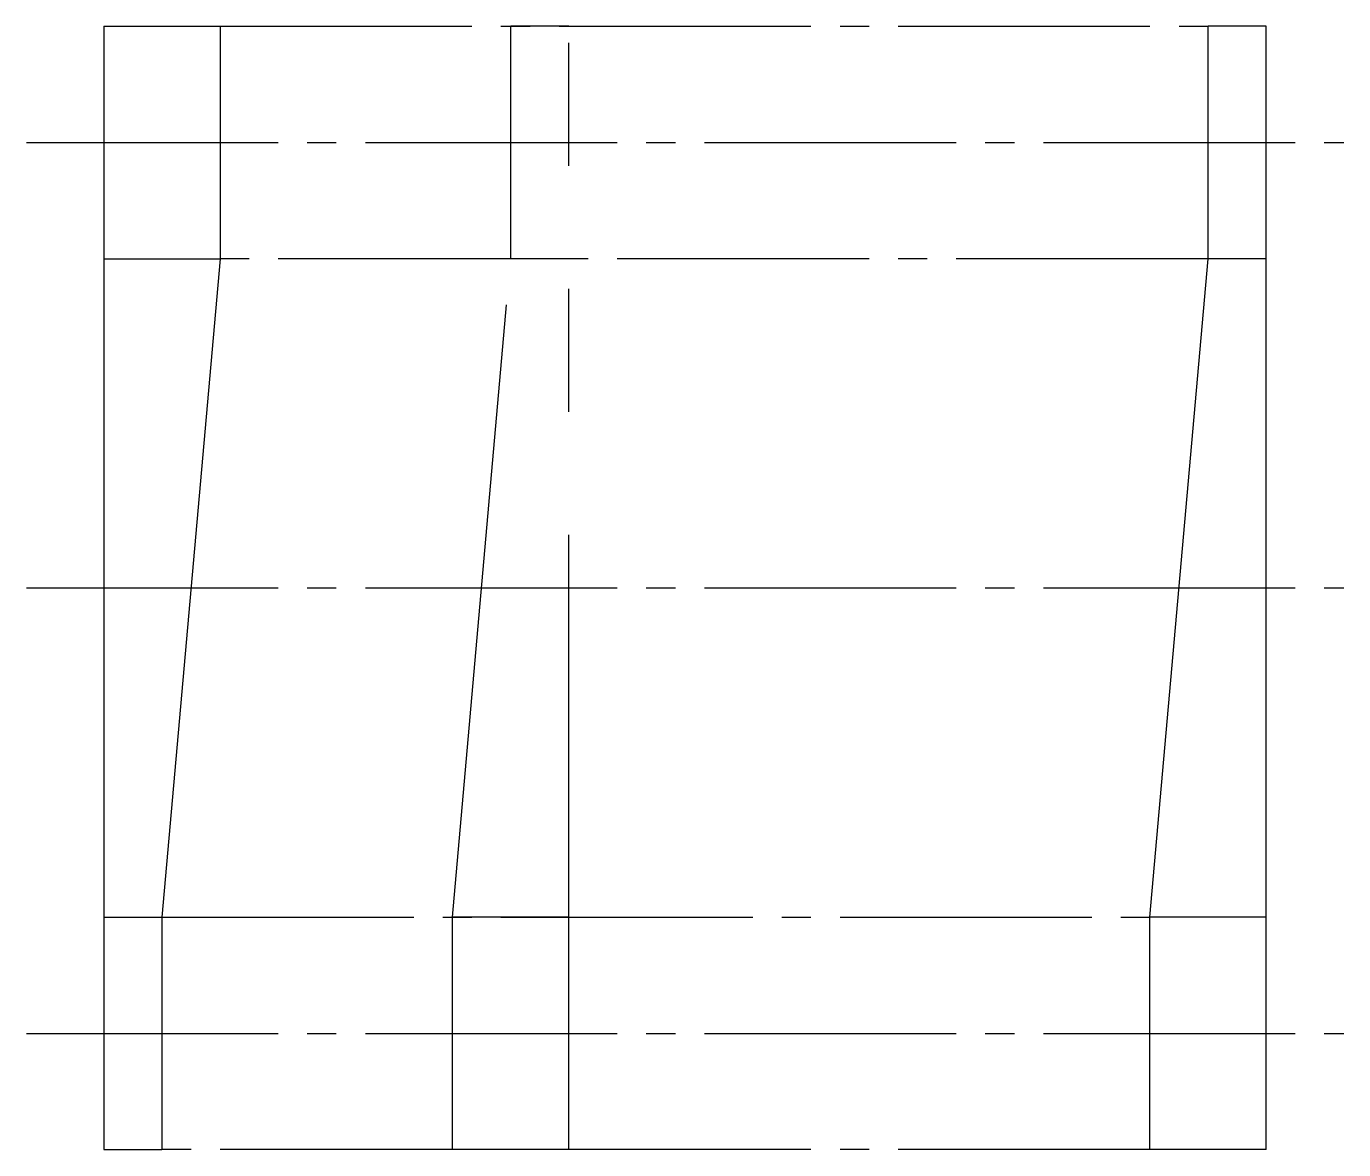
# Model space of a CAD drawing. Extents: x 5.1 to 81.3, y 5 to 67.6.
# Drawn here: x 64.33 to 81.33, y 53.1 to 67.6 of the extents above; entities outside this region: 2.
import ezdxf

# ---------------------------------------------------------------- set-up
doc = ezdxf.new("R2010")
doc.units = 0
doc.header["$LTSCALE"] = 0.25
doc.linetypes.add('CENTER', pattern=[17.5, 13, -1.5, 1.5, -1.5])
doc.linetypes.add('PHANTOM', pattern=[63.5, 31.75, -6.35, 6.35, -6.35, 6.35, -6.35])
doc.layers.get('0').update_dxf_attribs({"linetype": 'CONTINUOUS'})
doc.layers.add('CENTER', color=1, linetype='CENTER')

msp = doc.modelspace()

# ---------------------------------------------------------------- linework, layer by layer
for p, q in [((65.328, 67.599), (65.328, 53.099)), ((65.328, 67.599), (66.828, 67.599)), ((66.828, 67.599), (66.828, 64.599)), ((79.578, 64.599), (79.578, 67.599)), ((80.328, 67.599), (79.578, 67.599)), ((80.328, 53.099), (80.328, 67.599)), ((65.328, 64.599), (66.828, 64.599)), ((66.828, 64.599), (66.078, 56.099)), ((78.828, 56.099), (79.578, 64.599)), ((80.328, 64.599), (79.578, 64.599)), ((80.328, 60.349), (80.328, 60.349)), ((80.328, 56.724), (80.328, 56.724)), ((65.328, 56.099), (66.078, 56.099)), ((66.078, 56.099), (66.078, 53.099)), ((78.828, 53.099), (78.828, 56.099)), ((80.328, 56.099), (78.828, 56.099)), ((65.328, 53.099), (66.078, 53.099)), ((80.328, 53.099), (78.828, 53.099))]:
    msp.add_line(p, q)
at = {"color": 3, "linetype": 'CENTER'}
for p, q in [((66.828, 67.599), (79.578, 67.599)), ((79.578, 64.599), (66.828, 64.599)), ((66.078, 56.099), (78.828, 56.099)), ((78.828, 53.099), (66.078, 53.099))]:
    msp.add_line(p, q, dxfattribs=at)
at = {"color": 3, "linetype": 'PHANTOM'}
for p, q in [((70.578, 64.599), (70.578, 67.599)), ((71.328, 67.599), (70.578, 67.599)), ((71.328, 53.099), (71.328, 67.599)), ((69.828, 56.099), (70.578, 64.599)), ((71.328, 64.599), (70.578, 64.599)), ((69.828, 53.099), (69.828, 56.099)), ((71.328, 56.099), (69.828, 56.099)), ((71.328, 53.099), (69.828, 53.099))]:
    msp.add_line(p, q, dxfattribs=at)
at = {"layer": 'CENTER', "color": 1, "linetype": 'CENTER'}
for p, q in [((64.328, 66.099), (81.328, 66.099)), ((64.328, 60.349), (81.328, 60.349)), ((64.328, 54.599), (81.328, 54.599))]:
    msp.add_line(p, q, dxfattribs=at)

# ---------------------------------------------------------------- texts
for s, p in [('SWU14.5-15', (5, 12.5)), ('SWU145', (5, 5))]:
    msp.add_text(s, height=2).set_placement(p)

doc.saveas('drawing.dxf')
